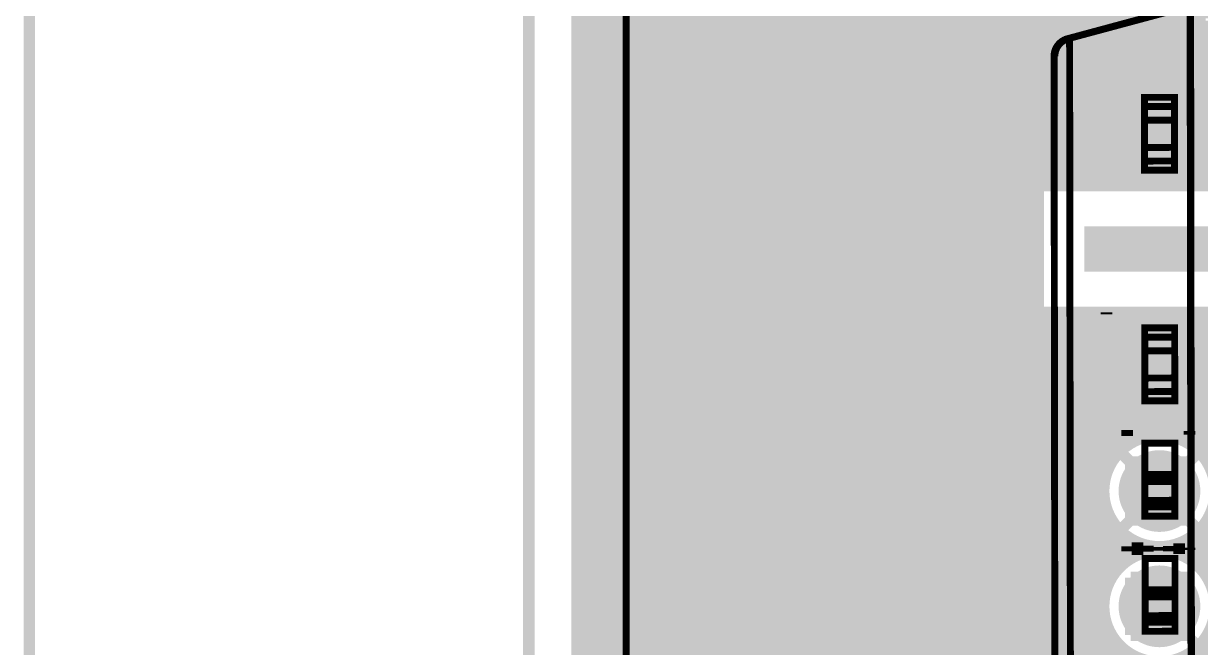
# Model space of a CAD drawing. Extents: x -18 to 155, y -91 to 215.
# Drawn here: x -16.13 to 9.79, y 161.02 to 174.76 of the extents above; entities that cross this region are included whole.
import ezdxf

# ---------------------------------------------------------------- set-up
doc = ezdxf.new("R2010")
doc.units = 0
doc.header["$MEASUREMENT"] = 0
doc.layers.get('0').update_dxf_attribs({"linetype": 'CONTINUOUS'})
for name, color, linetype in [('25-334-0_BOT', 7, 'CONTINUOUS'), ('25-334-0_DRD', 7, 'CONTINUOUS'), ('25-334-0_DRL', 2, 'CONTINUOUS'), ('25-334-0_IN1', 4, 'CONTINUOUS'), ('25-334-0_IN2', 3, 'CONTINUOUS'), ('25-334-0_SMB', 5, 'CONTINUOUS'), ('25-334-0_SMT', 10, 'CONTINUOUS'), ('25-334-0_SST', 12, 'CONTINUOUS'), ('25-334-0_TOP', 11, 'CONTINUOUS'), ('THRUHOLE_TAP', 15, 'CONTINUOUS')]:
    doc.layers.add(name, color=color, linetype=linetype)

# ---------------------------------------------------------------- blocks, each defined once
blk = doc.blocks.new('ROUND_29')
at = {"const_width": 1.09982}
blk.add_lwpolyline([(-0.54991, 0, 1), (0.54991, 0, 1)], format="xyb", close=True, dxfattribs=at)
blk = doc.blocks.new('ROUND_40')
at = {"const_width": 0.90043}
blk.add_lwpolyline([(-0.450214, 0, 1), (0.450214, 0, 1)], format="xyb", close=True, dxfattribs=at)
blk = doc.blocks.new('ROUND_74')
at = {"const_width": 0.7493}
blk.add_lwpolyline([(-0.37465, 0, 1), (0.37465, 0, 1)], format="xyb", close=True, dxfattribs=at)
blk = doc.blocks.new('ROUND_82')
at = {"const_width": 0.54991}
blk.add_lwpolyline([(-0.274954, 0, 1), (0.274954, 0, 1)], format="xyb", close=True, dxfattribs=at)
blk = doc.blocks.new('ROUND_71')
at = {"const_width": 0.0762}
blk.add_lwpolyline([(-0.0381, 0, 1), (0.0381, 0, 1)], format="xyb", close=True, dxfattribs=at)

msp = doc.modelspace()

# ---------------------------------------------------------------- linework, layer by layer
at = {"layer": '25-334-0_BOT', "const_width": 0.254}
for points in [[(18.923, 197.231), (-3.937, 197.231), (-3.937, 41.656)], [(-3.7084, 197.231), (-3.7084, 41.656)], [(-3.4798, 197.231), (-3.4798, 41.656)], [(-3.2512, 197.231), (-3.2512, 41.656)], [(-3.0226, 197.231), (-3.0226, 41.656)], [(-2.794, 197.231), (-2.794, 41.656)], [(-2.5654, 197.231), (-2.5654, 41.656)], [(-2.3368, 197.231), (-2.3368, 41.656)], [(-2.1082, 197.231), (-2.1082, 41.656)], [(-1.8796, 197.231), (-1.8796, 41.656)], [(-1.651, 197.231), (-1.651, 41.656)], [(-1.4224, 197.231), (-1.4224, 41.656)], [(-1.1938, 197.231), (-1.1938, 41.656)], [(-0.9652, 197.231), (-0.9652, 41.656)], [(-0.7366, 197.231), (-0.7366, 41.656)], [(-0.508, 197.231), (-0.508, 41.656)], [(-0.2794, 197.231), (-0.2794, 41.656)], [(-0.0508, 197.231), (-0.0508, 41.656)], [(0.1778, 197.231), (0.1778, 41.656)], [(0.4064, 197.231), (0.4064, 41.656)], [(0.635, 197.231), (0.635, 41.656)], [(0.8636, 197.231), (0.8636, 41.656)], [(1.0922, 197.231), (1.0922, 41.656)], [(1.3208, 197.231), (1.3208, 41.656)], [(1.5494, 197.231), (1.5494, 41.656)], [(1.778, 197.231), (1.778, 41.656)], [(2.0066, 197.231), (2.0066, 41.656)], [(2.2352, 197.231), (2.2352, 41.656)], [(2.4638, 197.231), (2.4638, 41.656)], [(2.6924, 197.231), (2.6924, 41.656)], [(2.921, 197.231), (2.921, 41.656)], [(3.1496, 197.231), (3.1496, 41.656)], [(3.3782, 197.231), (3.3782, 41.656)], [(3.6068, 197.231), (3.6068, 41.656)], [(3.8354, 197.231), (3.8354, 41.656)], [(4.064, 197.231), (4.064, 41.656)], [(4.2926, 197.231), (4.2926, 41.656)], [(4.5212, 197.231), (4.5212, 41.656)], [(4.7498, 197.231), (4.7498, 41.656)], [(4.9784, 197.231), (4.9784, 41.656)], [(5.207, 197.231), (5.207, 41.656)], [(5.4356, 197.231), (5.4356, 41.656)], [(5.6642, 197.231), (5.6642, 137.287)], [(5.8928, 197.231), (5.8928, 137.287)], [(6.1214, 197.231), (6.1214, 137.287)], [(6.223, 175.006), (6.223, 168.402)], [(11.811, 175.006), (11.811, 168.402), (6.223, 168.402)], [(6.223, 174.7266), (-3.937, 174.7266)], [(6.223, 174.498), (-3.937, 174.498)], [(6.223, 174.2694), (-3.937, 174.2694)], [(6.223, 174.0408), (-3.937, 174.0408)], [(6.223, 173.8122), (-3.937, 173.8122)], [(6.223, 173.5836), (-3.937, 173.5836)], [(6.223, 173.355), (-3.937, 173.355)], [(6.223, 173.1264), (-3.937, 173.1264)], [(6.223, 172.8978), (-3.937, 172.8978)], [(6.223, 172.6692), (-3.937, 172.6692)], [(6.223, 172.4406), (-3.937, 172.4406)], [(6.223, 172.212), (-3.937, 172.212)], [(6.223, 171.9834), (-3.937, 171.9834)], [(6.223, 171.7548), (-3.937, 171.7548)], [(6.223, 171.5262), (-3.937, 171.5262)], [(6.223, 171.2976), (-3.937, 171.2976)], [(6.223, 171.069), (-3.937, 171.069)], [(6.223, 170.8404), (-3.937, 170.8404)], [(6.223, 170.6118), (-3.937, 170.6118)], [(6.223, 170.3832), (-3.937, 170.3832)], [(6.223, 170.1546), (-3.937, 170.1546)], [(6.223, 169.926), (-3.937, 169.926)], [(6.223, 169.6974), (-3.937, 169.6974)], [(6.223, 169.4688), (-3.937, 169.4688)], [(6.223, 169.2402), (-3.937, 169.2402)], [(6.223, 169.0116), (-3.937, 169.0116)], [(6.223, 168.783), (-3.937, 168.783)], [(6.223, 168.5544), (-3.937, 168.5544)], [(6.35, 168.402), (6.35, 137.287)], [(6.5786, 168.402), (6.5786, 137.287)], [(6.8072, 168.402), (6.8072, 137.287)], [(7.0358, 168.402), (7.0358, 137.287)], [(7.2644, 168.402), (7.2644, 137.287)], [(7.493, 168.402), (7.493, 137.287)], [(7.7216, 168.402), (7.7216, 164.84854)], [(7.9502, 168.402), (7.9502, 165.25748)], [(8.1788, 168.402), (8.1788, 165.4683)], [(8.4074, 168.402), (8.4074, 165.5953)], [(8.636, 168.402), (8.636, 165.66896)], [(8.8646, 168.402), (8.8646, 165.69436)], [(9.0932, 168.402), (9.0932, 165.67912)], [(9.3218, 168.402), (9.3218, 165.61562)], [(9.5504, 168.402), (9.5504, 165.50132)], [(9.779, 168.402), (9.779, 165.3159)], [(29.718, 168.3258), (-3.937, 168.3258)], [(29.718, 168.0972), (-3.937, 168.0972)], [(29.718, 167.8686), (-3.937, 167.8686)], [(29.718, 167.64), (-3.937, 167.64)], [(29.718, 167.4114), (-3.937, 167.4114)], [(29.718, 167.1828), (-3.937, 167.1828)], [(29.718, 166.9542), (-3.937, 166.9542)], [(29.718, 166.7256), (-3.937, 166.7256)], [(29.718, 166.497), (-3.937, 166.497)], [(29.718, 166.2684), (-3.937, 166.2684)], [(22.733, 166.0398), (-3.937, 166.0398)], [(22.733, 165.8112), (-3.937, 165.8112)], [(8.37438, 165.5826), (-3.937, 165.5826)], [(22.733, 165.5826), (9.40308, 165.5826)], [(8.0391, 165.354), (-3.937, 165.354)], [(22.733, 165.354), (9.7409, 165.354)], [(7.85114, 165.1254), (-3.937, 165.1254)], [(7.73684, 164.8968), (-3.937, 164.8968)], [(7.67588, 164.6682), (-3.937, 164.6682)], [(7.66064, 164.4396), (-3.937, 164.4396)], [(7.68604, 164.211), (-3.937, 164.211)], [(7.75716, 163.9824), (-3.937, 163.9824)], [(7.7216, 164.07892), (7.7216, 162.30854)], [(7.8867, 163.7538), (-3.937, 163.7538)], [(22.733, 163.7538), (9.8933, 163.7538)], [(8.09498, 163.5252), (-3.937, 163.5252)], [(7.9502, 163.66998), (7.9502, 162.71748)], [(8.1788, 163.4617), (8.1788, 162.9283)], [(9.5504, 163.42614), (9.5504, 162.96132)], [(22.733, 163.5252), (9.68248, 163.5252)], [(9.779, 163.6141), (9.779, 162.7759)], [(8.50392, 163.2966), (-3.937, 163.2966)], [(8.4074, 163.33216), (8.4074, 163.0553)], [(8.636, 163.26104), (8.636, 163.12896)], [(8.8646, 163.23564), (8.8646, 163.15436)], [(9.0932, 163.25088), (9.0932, 163.13912)], [(22.733, 163.2966), (9.27354, 163.2966)], [(9.3218, 163.31184), (9.3218, 163.07562)], [(8.43534, 163.068), (-3.937, 163.068)], [(22.733, 163.068), (9.34466, 163.068)], [(8.06704, 162.8394), (-3.937, 162.8394)], [(22.733, 162.8394), (9.71296, 162.8394)], [(7.86892, 162.6108), (-3.937, 162.6108)], [(22.733, 162.6108), (9.91108, 162.6108)], [(7.747, 162.3822), (-3.937, 162.3822)], [(7.68096, 162.1536), (-3.937, 162.1536)], [(7.66064, 161.925), (-3.937, 161.925)], [(7.68096, 161.6964), (-3.937, 161.6964)], [(7.747, 161.4678), (-3.937, 161.4678)], [(7.7216, 161.53892), (7.7216, 137.287)], [(7.86892, 161.2392), (-3.937, 161.2392)], [(7.9502, 161.12998), (7.9502, 137.287)], [(22.733, 161.2392), (9.91108, 161.2392)], [(8.06704, 161.0106), (-3.937, 161.0106)], [(8.1788, 160.9217), (8.1788, 137.287)], [(22.733, 161.0106), (9.71296, 161.0106)], [(9.779, 161.0741), (9.779, 137.287)]]:
    msp.add_lwpolyline(points, dxfattribs=at)
for points in [[(8.89, 165.69436, 0.4142136), (7.66064, 164.465)], [(10.11936, 164.465, 0.4142136), (8.89, 165.69436)], [(7.66064, 164.465, 0.4142136), (8.89, 163.23564)], [(8.89, 163.23564, 0.4142136), (10.11936, 164.465)], [(8.89, 163.15436, 0.4142136), (7.66064, 161.925)], [(10.11936, 161.925, 0.4142136), (8.89, 163.15436)], [(7.66064, 161.925, 0.4142136), (8.89, 160.69564)], [(8.89, 160.69564, 0.4142136), (10.11936, 161.925)]]:
    msp.add_lwpolyline(points, format="xyb", dxfattribs=at)
at = {"layer": '25-334-0_DRD', "const_width": 0.254}
for points in [[(-15.99946, -4.99872), (155.00096, -4.99872), (155.00096, 215.00084), (-4.99872, 215.00084), (-4.99872, 189.35954), (-15.99946, 189.35954), (-15.99946, -4.99872)], [(8.255, 172.07992), (8.89, 172.71492)], [(8.255, 172.58792), (8.255, 172.07992)], [(8.89, 171.95292), (8.255, 172.58792)], [(8.89, 172.71492), (9.525, 172.07992)], [(9.525, 172.58792), (8.89, 171.95292)], [(9.525, 172.07992), (9.525, 172.58792)], [(8.255, 166.99992), (8.89, 167.63492)], [(8.89, 167.63492), (9.525, 166.99992)], [(8.255, 167.50792), (8.255, 166.99992)], [(8.89, 166.87292), (8.255, 167.50792)], [(9.525, 167.50792), (8.89, 166.87292)], [(9.525, 166.99992), (9.525, 167.50792)], [(8.255, 165.1), (8.255, 163.83)], [(9.525, 165.1), (8.255, 165.1)], [(8.89, 165.1), (8.89, 163.83)], [(9.525, 163.83), (9.525, 165.1)], [(9.525, 164.465), (8.255, 164.465)], [(8.255, 163.83), (9.525, 163.83)], [(8.255, 162.56), (8.255, 161.29)], [(9.525, 162.56), (8.255, 162.56)], [(8.89, 162.56), (8.89, 161.29)], [(9.525, 161.29), (9.525, 162.56)], [(9.525, 161.925), (8.255, 161.925)], [(8.255, 161.29), (9.525, 161.29)]]:
    msp.add_lwpolyline(points, dxfattribs=at)
at = {"layer": '25-334-0_DRL'}
for points, const_width in [([(-15.99946, -4.99872), (155.00096, -4.99872), (155.00096, 215.00084), (-4.99872, 215.00084), (-4.99872, 189.35954), (-15.99946, 189.35954), (-15.99946, -4.99872)], 0.254), ([(-4.99872, -4.99872), (-4.99872, 189.35954)], 0.254), ([(7.239, 169.799), (10.541, 169.799)], 1.00076)]:
    msp.add_lwpolyline(points, dxfattribs=dict(at, const_width=const_width))
at = {"layer": '25-334-0_IN1'}
for points, const_width in [([(-3.937, 201.549), (-3.937, 48.26)], 0.254), ([(-3.7084, 201.549), (-3.7084, 48.26)], 0.254), ([(-3.4798, 201.549), (-3.4798, 48.26)], 0.254), ([(-3.2512, 201.549), (-3.2512, 48.26)], 0.254), ([(-3.0226, 201.549), (-3.0226, 48.26)], 0.254), ([(-2.794, 201.549), (-2.794, 48.26)], 0.254), ([(-2.5654, 201.549), (-2.5654, 48.26)], 0.254), ([(-2.3368, 201.549), (-2.3368, 48.26)], 0.254), ([(-2.1082, 201.549), (-2.1082, 48.26)], 0.254), ([(-1.8796, 201.549), (-1.8796, 48.26)], 0.254), ([(-1.651, 201.549), (-1.651, 48.26)], 0.254), ([(-1.4224, 201.549), (-1.4224, 48.26)], 0.254), ([(-1.1938, 201.549), (-1.1938, 48.26)], 0.254), ([(-0.9652, 201.549), (-0.9652, 48.26)], 0.254), ([(-0.7366, 201.549), (-0.7366, 48.26)], 0.254), ([(-0.508, 201.549), (-0.508, 48.26)], 0.254), ([(-0.2794, 201.549), (-0.2794, 48.26)], 0.254), ([(-0.0508, 201.549), (-0.0508, 48.26)], 0.254), ([(0.1778, 201.549), (0.1778, 48.26)], 0.254), ([(0.4064, 201.549), (0.4064, 48.26)], 0.254), ([(0.635, 201.549), (0.635, 48.26)], 0.254), ([(0.8636, 201.549), (0.8636, 48.26)], 0.254), ([(1.0922, 201.549), (1.0922, 48.26)], 0.254), ([(1.3208, 201.549), (1.3208, 48.26)], 0.254), ([(1.5494, 201.549), (1.5494, 48.26)], 0.254), ([(1.778, 201.549), (1.778, 48.26)], 0.254), ([(2.0066, 201.549), (2.0066, 48.26)], 0.254), ([(2.2352, 201.549), (2.2352, 48.26)], 0.254), ([(2.4638, 201.549), (2.4638, 48.26)], 0.254), ([(2.6924, 201.549), (2.6924, 48.26)], 0.254), ([(2.921, 201.549), (2.921, 48.26)], 0.254), ([(3.1496, 201.549), (3.1496, 48.26)], 0.254), ([(3.3782, 201.549), (3.3782, 48.26)], 0.254), ([(3.6068, 201.549), (3.6068, 48.26)], 0.254), ([(3.8354, 201.549), (3.8354, 48.26)], 0.254), ([(4.064, 201.549), (4.064, 48.26)], 0.254), ([(4.2926, 201.549), (4.2926, 48.26)], 0.254), ([(4.5212, 201.549), (4.5212, 48.26)], 0.254), ([(4.7498, 201.549), (4.7498, 48.26)], 0.254), ([(4.9784, 201.549), (4.9784, 48.26)], 0.254), ([(5.207, 201.549), (5.207, 48.26)], 0.254), ([(5.4356, 201.549), (5.4356, 48.26)], 0.254), ([(5.6642, 201.549), (5.6642, 137.287)], 0.254), ([(5.8928, 201.549), (5.8928, 137.287)], 0.254), ([(6.1214, 201.549), (6.1214, 137.287)], 0.254), ([(11.811, 175.006), (6.223, 175.006), (6.223, 168.402)], 0.254), ([(6.223, 174.6758), (-3.937, 174.6758)], 0.254), ([(6.223, 174.4472), (-3.937, 174.4472)], 0.254), ([(6.223, 174.2186), (-3.937, 174.2186)], 0.254), ([(6.223, 173.99), (-3.937, 173.99)], 0.254), ([(6.223, 173.7614), (-3.937, 173.7614)], 0.254), ([(6.223, 173.5328), (-3.937, 173.5328)], 0.254), ([(6.223, 173.3042), (-3.937, 173.3042)], 0.254), ([(6.223, 173.0756), (-3.937, 173.0756)], 0.254), ([(6.223, 172.847), (-3.937, 172.847)], 0.254), ([(6.223, 172.6184), (-3.937, 172.6184)], 0.254), ([(6.223, 172.3898), (-3.937, 172.3898)], 0.254), ([(6.223, 172.1612), (-3.937, 172.1612)], 0.254), ([(6.223, 171.9326), (-3.937, 171.9326)], 0.254), ([(6.223, 171.704), (-3.937, 171.704)], 0.254), ([(6.223, 171.4754), (-3.937, 171.4754)], 0.254), ([(6.223, 171.2468), (-3.937, 171.2468)], 0.254), ([(6.223, 171.0182), (-3.937, 171.0182)], 0.254), ([(6.223, 170.7896), (-3.937, 170.7896)], 0.254), ([(6.223, 170.561), (-3.937, 170.561)], 0.254), ([(6.223, 170.3324), (-3.937, 170.3324)], 0.254), ([(6.223, 170.1038), (-3.937, 170.1038)], 0.254), ([(6.223, 169.8752), (-3.937, 169.8752)], 0.254), ([(6.223, 169.6466), (-3.937, 169.6466)], 0.254), ([(6.223, 169.418), (-3.937, 169.418)], 0.254), ([(6.223, 169.1894), (-3.937, 169.1894)], 0.254), ([(6.223, 168.9608), (-3.937, 168.9608)], 0.254), ([(6.223, 168.7322), (-3.937, 168.7322)], 0.254), ([(6.223, 168.5036), (-3.937, 168.5036)], 0.254), ([(7.76224, 168.402), (6.223, 168.402)], 0.254), ([(6.35, 168.402), (6.35, 137.287)], 0.254), ([(6.5786, 168.402), (6.5786, 137.287)], 0.254), ([(6.8072, 168.402), (6.8072, 137.287)], 0.254), ([(7.0358, 168.402), (7.0358, 137.287)], 0.254), ([(7.2644, 168.402), (7.2644, 137.287)], 0.254), ([(7.493, 168.402), (7.493, 168.05148)], 0.254), ([(7.7216, 168.402), (7.7216, 168.35882)], 0.254), ([(7.64794, 168.275), (-3.937, 168.275)], 0.254), ([(7.49046, 168.0464), (-3.937, 168.0464)], 0.254), ([(7.38378, 167.8178), (-3.937, 167.8178)], 0.254), ([(7.31774, 167.5892), (-3.937, 167.5892)], 0.254), ([(7.28472, 167.3606), (-3.937, 167.3606)], 0.254), ([(7.28726, 167.132), (-3.937, 167.132)], 0.254), ([(7.32028, 166.9034), (-3.937, 166.9034)], 0.254), ([(7.38886, 166.6748), (-3.937, 166.6748)], 0.254), ([(7.50062, 166.4462), (-3.937, 166.4462)], 0.254), ([(7.493, 166.4589), (7.493, 164.64026)], 0.254), ([(7.66064, 166.2176), (-3.937, 166.2176)], 0.254), ([(7.7216, 166.14902), (7.7216, 165.24986)], 0.254), ([(7.8994, 165.989), (-3.937, 165.989)], 0.254), ([(8.29564, 165.7604), (-3.937, 165.7604)], 0.254), ([(7.9502, 165.9509), (7.9502, 165.51402)], 0.254), ([(8.1788, 165.8112), (8.1788, 165.67912)], 0.254), ([(20.2184, 165.7604), (9.48182, 165.7604)], 0.254), ([(9.5504, 165.78834), (9.5504, 165.70706)], 0.254), ([(9.779, 165.91534), (9.779, 165.5572)], 0.254), ([(20.2184, 165.989), (9.8806, 165.989)], 0.254), ([(7.97052, 165.5318), (-3.937, 165.5318)], 0.254), ([(20.2184, 165.5318), (9.80948, 165.5318)], 0.254), ([(7.75716, 165.3032), (-3.937, 165.3032)], 0.254), ([(7.89432, 165.46068), (8.89, 164.465)], 0.254), ([(9.88568, 165.46068), (8.89, 164.465)], 0.254), ([(7.62, 165.0746), (-3.937, 165.0746)], 0.254), ([(7.53364, 164.846), (-3.937, 164.846)], 0.254), ([(7.49046, 164.6174), (-3.937, 164.6174)], 0.254), ([(7.89432, 163.46932), (8.89, 164.465)], 0.254), ([(9.88568, 163.46932), (8.89, 164.465)], 0.254), ([(7.48284, 164.3888), (-3.937, 164.3888)], 0.254), ([(7.493, 164.28974), (7.493, 162.10026)], 0.254), ([(7.51586, 164.1602), (-3.937, 164.1602)], 0.254), ([(7.58698, 163.9316), (-3.937, 163.9316)], 0.254), ([(7.70636, 163.703), (-3.937, 163.703)], 0.254), ([(7.88924, 163.4744), (-3.937, 163.4744)], 0.254), ([(7.7216, 163.68014), (7.7216, 162.70986)], 0.254), ([(20.2184, 163.4744), (9.89076, 163.4744)], 0.254), ([(8.18642, 163.2458), (-3.937, 163.2458)], 0.254), ([(7.9502, 163.41598), (7.9502, 162.97402)], 0.254), ([(8.1788, 163.24834), (8.1788, 163.13912)], 0.254), ([(9.5504, 163.2204), (9.5504, 163.16706)], 0.254), ([(20.2184, 163.2458), (9.59358, 163.2458)], 0.254), ([(9.779, 163.3728), (9.779, 163.0172)], 0.254), ([(8.001, 163.0172), (-3.937, 163.0172)], 0.254), ([(20.2184, 163.0172), (9.779, 163.0172)], 0.254), ([(7.77748, 162.7886), (-3.937, 162.7886)], 0.254), ([(7.6327, 162.56), (-3.937, 162.56)], 0.254), ([(7.54126, 162.3314), (-3.937, 162.3314)], 0.254), ([(7.493, 162.1028), (-3.937, 162.1028)], 0.254), ([(7.48284, 161.8742), (-3.937, 161.8742)], 0.254), ([(8.89, 161.925), (16.764, 154.051), (47.625, 154.051), (50.8, 157.226)], 0.2032), ([(7.51078, 161.6456), (-3.937, 161.6456)], 0.254), ([(7.493, 161.74974), (7.493, 137.287)], 0.254), ([(7.57682, 161.417), (-3.937, 161.417)], 0.254), ([(7.68858, 161.1884), (-3.937, 161.1884)], 0.254), ([(7.7216, 161.14014), (7.7216, 137.287)], 0.254), ([(7.86384, 160.9598), (-3.937, 160.9598)], 0.254)]:
    msp.add_lwpolyline(points, dxfattribs=dict(at, const_width=const_width))
at = {"layer": '25-334-0_IN1', "const_width": 0.254}
for points in [[(7.76224, 168.402, 0.2012338), (7.28067, 167.25392)], [(7.28218, 167.25392, 0.3114166), (8.3185, 165.75024)], [(9.4615, 165.75024, 0.3114165), (10.49782, 167.25392)], [(8.3185, 165.75024, 0.2963416), (7.48284, 164.465)], [(10.29716, 164.465, 0.296342), (9.4615, 165.75024)], [(7.48284, 164.465, 0.2884415), (8.2804, 163.195)], [(9.49706, 163.195, 0.2888822), (10.29716, 164.465)], [(8.2804, 163.195, 0.2884414), (7.4803, 161.925)], [(10.29716, 161.925, 0.2888824), (9.49706, 163.195)], [(7.48284, 161.925, 0.4142136), (8.89, 160.51784)]]:
    msp.add_lwpolyline(points, format="xyb", dxfattribs=at)
at = {"layer": '25-334-0_IN2', "const_width": 0.254}
for points in [[(32.512, 178.181), (-3.937, 178.181), (-3.937, 11.938)], [(-3.7084, 178.181), (-3.7084, 11.938)], [(-3.4798, 178.181), (-3.4798, 11.938)], [(-3.2512, 178.181), (-3.2512, 11.938)], [(-3.0226, 178.181), (-3.0226, 11.938)], [(-2.794, 178.181), (-2.794, 11.938)], [(-2.5654, 178.181), (-2.5654, 11.938)], [(-2.3368, 178.181), (-2.3368, 11.938)], [(-2.1082, 178.181), (-2.1082, 11.938)], [(-1.8796, 178.181), (-1.8796, 11.938)], [(-1.651, 178.181), (-1.651, 11.938)], [(-1.4224, 178.181), (-1.4224, 11.938)], [(-1.1938, 178.181), (-1.1938, 11.938)], [(-0.9652, 178.181), (-0.9652, 11.938)], [(-0.7366, 178.181), (-0.7366, 11.938)], [(-0.508, 178.181), (-0.508, 11.938)], [(-0.2794, 178.181), (-0.2794, 11.938)], [(-0.0508, 178.181), (-0.0508, 11.938)], [(0.1778, 178.181), (0.1778, 11.938)], [(0.4064, 178.181), (0.4064, 11.938)], [(0.635, 178.181), (0.635, 11.938)], [(0.8636, 178.181), (0.8636, 11.938)], [(1.0922, 178.181), (1.0922, 11.938)], [(1.3208, 178.181), (1.3208, 11.938)], [(1.5494, 178.181), (1.5494, 11.938)], [(1.778, 178.181), (1.778, 11.938)], [(2.0066, 178.181), (2.0066, 11.938)], [(2.2352, 178.181), (2.2352, 11.938)], [(2.4638, 178.181), (2.4638, 11.938)], [(2.6924, 178.181), (2.6924, 11.938)], [(2.921, 178.181), (2.921, 11.938)], [(3.1496, 178.181), (3.1496, 11.938)], [(3.3782, 178.181), (3.3782, 11.938)], [(3.6068, 178.181), (3.6068, 11.938)], [(3.8354, 178.181), (3.8354, 11.938)], [(4.064, 178.181), (4.064, 11.938)], [(4.2926, 178.181), (4.2926, 11.938)], [(4.5212, 178.181), (4.5212, 11.938)], [(4.7498, 178.181), (4.7498, 11.938)], [(4.9784, 178.181), (4.9784, 11.938)], [(5.207, 178.181), (5.207, 11.938)], [(5.4356, 178.181), (5.4356, 11.938)], [(5.6642, 178.181), (5.6642, 133.477)], [(5.8928, 178.181), (5.8928, 133.477)], [(6.1214, 178.181), (6.1214, 171.196)], [(6.35, 178.181), (6.35, 171.196)], [(6.5786, 178.181), (6.5786, 171.196)], [(6.8072, 178.181), (6.8072, 171.196)], [(7.0358, 178.181), (7.0358, 171.196)], [(7.2644, 178.181), (7.2644, 171.196)], [(7.493, 178.181), (7.493, 171.196)], [(7.7216, 178.181), (7.7216, 171.196)], [(7.9502, 178.181), (7.9502, 171.196)], [(8.1788, 178.181), (8.1788, 171.196)], [(8.4074, 178.181), (8.4074, 171.196)], [(8.636, 178.181), (8.636, 171.196)], [(8.8646, 178.181), (8.8646, 171.196)], [(9.0932, 178.181), (9.0932, 171.196)], [(9.3218, 178.181), (9.3218, 171.196)], [(9.5504, 178.181), (9.5504, 171.196)], [(9.779, 178.181), (9.779, 171.196)], [(22.733, 174.7012), (-3.937, 174.7012)], [(22.733, 174.4726), (-3.937, 174.4726)], [(22.733, 174.244), (-3.937, 174.244)], [(22.733, 174.0154), (-3.937, 174.0154)], [(22.733, 173.7868), (-3.937, 173.7868)], [(22.733, 173.5582), (-3.937, 173.5582)], [(22.733, 173.3296), (-3.937, 173.3296)], [(22.733, 173.101), (-3.937, 173.101)], [(22.733, 172.8724), (-3.937, 172.8724)], [(22.733, 172.6438), (-3.937, 172.6438)], [(22.733, 172.4152), (-3.937, 172.4152)], [(22.733, 172.1866), (-3.937, 172.1866)], [(22.733, 171.958), (-3.937, 171.958)], [(22.733, 171.7294), (-3.937, 171.7294)], [(22.733, 171.5008), (-3.937, 171.5008)], [(22.733, 171.2722), (-3.937, 171.2722)], [(6.096, 171.0436), (-3.937, 171.0436)], [(11.684, 171.196), (6.096, 171.196), (6.096, 159.004)], [(6.096, 170.815), (-3.937, 170.815)], [(6.096, 170.5864), (-3.937, 170.5864)], [(6.096, 170.3578), (-3.937, 170.3578)], [(6.096, 170.1292), (-3.937, 170.1292)], [(6.096, 169.9006), (-3.937, 169.9006)], [(6.096, 169.672), (-3.937, 169.672)], [(6.096, 169.4434), (-3.937, 169.4434)], [(6.096, 169.2148), (-3.937, 169.2148)], [(6.096, 168.9862), (-3.937, 168.9862)], [(6.096, 168.7576), (-3.937, 168.7576)], [(6.096, 168.529), (-3.937, 168.529)], [(6.096, 168.3004), (-3.937, 168.3004)], [(6.096, 168.0718), (-3.937, 168.0718)], [(6.096, 167.8432), (-3.937, 167.8432)], [(6.096, 167.6146), (-3.937, 167.6146)], [(6.096, 167.386), (-3.937, 167.386)], [(6.096, 167.1574), (-3.937, 167.1574)], [(6.096, 166.9288), (-3.937, 166.9288)], [(6.096, 166.7002), (-3.937, 166.7002)], [(6.096, 166.4716), (-3.937, 166.4716)], [(6.096, 166.243), (-3.937, 166.243)], [(6.096, 166.0144), (-3.937, 166.0144)], [(6.096, 165.7858), (-3.937, 165.7858)], [(6.096, 165.5572), (-3.937, 165.5572)], [(6.096, 165.3286), (-3.937, 165.3286)], [(6.096, 165.1), (-3.937, 165.1)], [(6.096, 164.8714), (-3.937, 164.8714)], [(6.096, 164.6428), (-3.937, 164.6428)], [(6.096, 164.4142), (-3.937, 164.4142)], [(6.096, 164.1856), (-3.937, 164.1856)], [(6.096, 163.957), (-3.937, 163.957)], [(6.096, 163.7284), (-3.937, 163.7284)], [(6.096, 163.4998), (-3.937, 163.4998)], [(6.096, 163.2712), (-3.937, 163.2712)], [(6.096, 163.0426), (-3.937, 163.0426)], [(6.096, 162.814), (-3.937, 162.814)], [(6.096, 162.5854), (-3.937, 162.5854)], [(6.096, 162.3568), (-3.937, 162.3568)], [(6.096, 162.1282), (-3.937, 162.1282)], [(6.096, 161.8996), (-3.937, 161.8996)], [(6.096, 161.671), (-3.937, 161.671)], [(6.096, 161.4424), (-3.937, 161.4424)], [(6.096, 161.2138), (-3.937, 161.2138)], [(6.096, 160.9852), (-3.937, 160.9852)]]:
    msp.add_lwpolyline(points, dxfattribs=at)
at = {"layer": '25-334-0_SMB', "const_width": 1.99898}
for points in [[(-1.905, 194.31), (-1.905, 43.815)], [(1.27, 194.31), (1.27, 43.815)], [(4.445, 43.815), (4.445, 194.31)]]:
    msp.add_lwpolyline(points, dxfattribs=at)
at = {"layer": '25-334-0_SST', "const_width": 0.1524}
for points in [[(37.14496, 187.36056), (-2.85496, 187.36056), (-2.85496, 112.35944), (37.14496, 112.35944), (37.14496, 187.36056)], [(6.86308, 174.42942), (6.86308, 174.42688), (6.91134, 174.43958), (9.56564, 175.15332), (9.56564, 175.1584), (9.5758, 175.1584), (9.5758, 175.15332), (9.59612, 159.35706), (9.58596, 159.35706), (9.56564, 175.15332), (9.5758, 175.15332), (9.56564, 175.1584), (6.86308, 174.42942), (6.86308, 174.42434)], [(6.8834, 174.42942), (6.8834, 174.43196)], [(6.92912, 160.06572), (6.91134, 174.43958)], [(6.56844, 174.0408), (6.58622, 174.04588)], [(6.58622, 160.4645), (6.56844, 174.0408), (6.56844, 174.04334)], [(8.5598, 171.73448), (8.5598, 172.0342), (8.5598, 172.63364), (8.5598, 172.63618), (8.5598, 172.93336), (8.5598, 172.9359), (8.5598, 172.93336), (9.2202, 172.93336), (9.2202, 172.93844), (9.2202, 173.1391), (8.5598, 173.1391), (8.5598, 172.9359), (9.2202, 172.93844), (9.2202, 172.93336), (9.2202, 172.63618), (8.5598, 172.63364), (8.5598, 172.63618), (9.2202, 172.63618), (9.2202, 172.03674), (9.2202, 171.73702), (8.5598, 171.73448), (8.56234, 171.53382), (9.2202, 171.53636), (9.2202, 171.73702)], [(9.2202, 172.03674), (8.5598, 172.0342)], [(8.56234, 171.53382), (9.2202, 171.53382), (9.2202, 171.53636)], [(9.22528, 167.85336), (8.56488, 167.85336), (8.56488, 167.8559), (8.56488, 167.85336), (8.56742, 167.55618), (8.56742, 167.55364), (8.56742, 166.9542), (8.56742, 166.65448), (9.22782, 166.65702), (9.22782, 166.95674), (9.22528, 167.55618), (8.56742, 167.55618), (8.56742, 167.55364), (9.22528, 167.55618), (9.22528, 167.85336), (9.22528, 167.85844), (8.56488, 167.8559), (8.56488, 168.0591), (9.22528, 168.0591), (9.22528, 167.85844)], [(9.22782, 166.95674), (8.56742, 166.9542)], [(9.22782, 166.65702), (9.22782, 166.45636), (8.56742, 166.45382), (8.56742, 166.65448)], [(8.56742, 166.45382), (9.22782, 166.45382), (9.22782, 166.45636)], [(9.23036, 164.82822), (8.56996, 164.82822), (8.56996, 165.5191), (9.22782, 165.5191), (9.23036, 164.82822), (9.23036, 164.82314)], [(8.56996, 164.82314), (8.56996, 164.82822)], [(8.56996, 164.67074), (8.56996, 164.25926), (8.56996, 164.11448), (8.56996, 163.91382), (9.23036, 163.91382), (9.23036, 163.91636), (9.23036, 164.11702), (9.23036, 164.2618), (9.23036, 164.67074), (9.23036, 164.82314), (8.56996, 164.82314), (8.56996, 164.67074), (9.23036, 164.67074)], [(9.23036, 164.2618), (8.56996, 164.25926)], [(9.23036, 164.11702), (8.56996, 164.11448)], [(9.23036, 163.91636), (8.56996, 163.91382)], [(9.2329, 162.28822), (8.5725, 162.28822), (8.5725, 162.9791), (9.2329, 162.9791), (9.2329, 162.28822), (9.2329, 162.28314)], [(8.5725, 162.28314), (8.5725, 162.28822)], [(9.2329, 161.57702), (9.2329, 161.37636), (8.57504, 161.37382), (8.57504, 161.57448), (9.2329, 161.57702), (9.2329, 161.7218), (9.2329, 162.13074), (9.2329, 162.28314), (8.5725, 162.28314), (8.5725, 162.13074), (9.2329, 162.13074)], [(8.5725, 162.13074), (8.5725, 161.71926), (8.57504, 161.57448)], [(9.2329, 161.7218), (8.5725, 161.71926)], [(8.57504, 161.37382), (9.2329, 161.37382), (9.2329, 161.37636)]]:
    msp.add_lwpolyline(points, dxfattribs=at)
for points in [[(6.86308, 174.42942, 0.3389908), (6.56844, 174.04334)], [(6.86308, 174.42434, 0.3372169), (6.56844, 174.0408)], [(6.8834, 174.43196, 0.340705), (6.58622, 174.04588)], [(6.8834, 174.42942, 0.3389277), (6.58622, 174.04588)]]:
    msp.add_lwpolyline(points, format="xyb", dxfattribs=at)
at = {"layer": '25-334-0_TOP', "const_width": 0.254}
for points in [[(22.733, 174.117), (-3.937, 174.117)], [(-3.937, 174.117), (-3.937, 11.811)], [(-3.7084, 174.117), (-3.7084, 11.811)], [(-3.4798, 174.117), (-3.4798, 11.811)], [(-3.2512, 174.117), (-3.2512, 11.811)], [(-3.0226, 174.117), (-3.0226, 11.811)], [(-2.794, 174.117), (-2.794, 11.811)], [(-2.5654, 174.117), (-2.5654, 11.811)], [(-2.3368, 174.117), (-2.3368, 11.811)], [(-2.1082, 174.117), (-2.1082, 11.811)], [(-1.8796, 174.117), (-1.8796, 11.811)], [(-1.651, 174.117), (-1.651, 11.811)], [(-1.4224, 174.117), (-1.4224, 11.811)], [(-1.1938, 174.117), (-1.1938, 11.811)], [(-0.9652, 174.117), (-0.9652, 11.811)], [(-0.7366, 174.117), (-0.7366, 11.811)], [(-0.508, 174.117), (-0.508, 11.811)], [(-0.2794, 174.117), (-0.2794, 11.811)], [(-0.0508, 174.117), (-0.0508, 11.811)], [(0.1778, 174.117), (0.1778, 11.811)], [(0.4064, 174.117), (0.4064, 11.811)], [(0.635, 174.117), (0.635, 11.811)], [(0.8636, 174.117), (0.8636, 11.811)], [(1.0922, 174.117), (1.0922, 11.811)], [(1.3208, 174.117), (1.3208, 11.811)], [(1.5494, 174.117), (1.5494, 11.811)], [(1.778, 174.117), (1.778, 11.811)], [(2.0066, 174.117), (2.0066, 11.811)], [(2.2352, 174.117), (2.2352, 11.811)], [(2.4638, 174.117), (2.4638, 11.811)], [(2.6924, 174.117), (2.6924, 11.811)], [(2.921, 174.117), (2.921, 11.811)], [(3.1496, 174.117), (3.1496, 11.811)], [(3.3782, 174.117), (3.3782, 11.811)], [(3.6068, 174.117), (3.6068, 11.811)], [(3.8354, 174.117), (3.8354, 11.811)], [(4.064, 174.117), (4.064, 11.811)], [(4.2926, 174.117), (4.2926, 11.811)], [(4.5212, 174.117), (4.5212, 11.811)], [(4.7498, 174.117), (4.7498, 11.811)], [(4.9784, 174.117), (4.9784, 11.811)], [(5.207, 174.117), (5.207, 11.811)], [(5.4356, 174.117), (5.4356, 11.811)], [(5.6642, 174.117), (5.6642, 133.477)], [(5.8928, 174.117), (5.8928, 133.477)], [(6.1214, 174.117), (6.1214, 171.196)], [(6.35, 174.117), (6.35, 171.196)], [(6.5786, 174.117), (6.5786, 171.196)], [(6.8072, 174.117), (6.8072, 171.196)], [(7.0358, 174.117), (7.0358, 171.196)], [(7.2644, 174.117), (7.2644, 171.196)], [(7.493, 174.117), (7.493, 171.196)], [(7.7216, 174.117), (7.7216, 171.196)], [(7.9502, 174.117), (7.9502, 171.196)], [(8.1788, 174.117), (8.1788, 171.196)], [(8.4074, 174.117), (8.4074, 171.196)], [(8.636, 174.117), (8.636, 171.196)], [(8.8646, 174.117), (8.8646, 171.196)], [(9.0932, 174.117), (9.0932, 171.196)], [(9.3218, 174.117), (9.3218, 171.196)], [(9.5504, 174.117), (9.5504, 171.196)], [(9.779, 174.117), (9.779, 171.196)], [(22.733, 173.8884), (-3.937, 173.8884)], [(22.733, 173.6598), (-3.937, 173.6598)], [(22.733, 173.4312), (-3.937, 173.4312)], [(22.733, 173.2026), (-3.937, 173.2026)], [(22.733, 172.974), (-3.937, 172.974)], [(22.733, 172.7454), (-3.937, 172.7454)], [(22.733, 172.5168), (-3.937, 172.5168)], [(22.733, 172.2882), (-3.937, 172.2882)], [(22.733, 172.0596), (-3.937, 172.0596)], [(22.733, 171.831), (-3.937, 171.831)], [(22.733, 171.6024), (-3.937, 171.6024)], [(22.733, 171.3738), (-3.937, 171.3738)], [(6.096, 171.1452), (-3.937, 171.1452)], [(6.096, 171.196), (6.096, 159.004)], [(11.684, 171.196), (6.096, 171.196)], [(6.096, 170.9166), (-3.937, 170.9166)], [(6.096, 170.688), (-3.937, 170.688)], [(6.096, 170.4594), (-3.937, 170.4594)], [(6.096, 170.2308), (-3.937, 170.2308)], [(6.096, 170.0022), (-3.937, 170.0022)], [(6.096, 169.7736), (-3.937, 169.7736)], [(6.096, 169.545), (-3.937, 169.545)], [(6.096, 169.3164), (-3.937, 169.3164)], [(6.096, 169.0878), (-3.937, 169.0878)], [(6.096, 168.8592), (-3.937, 168.8592)], [(6.096, 168.6306), (-3.937, 168.6306)], [(6.096, 168.402), (-3.937, 168.402)], [(6.096, 168.1734), (-3.937, 168.1734)], [(6.096, 167.9448), (-3.937, 167.9448)], [(6.096, 167.7162), (-3.937, 167.7162)], [(6.096, 167.4876), (-3.937, 167.4876)], [(6.096, 167.259), (-3.937, 167.259)], [(6.096, 167.0304), (-3.937, 167.0304)], [(6.096, 166.8018), (-3.937, 166.8018)], [(6.096, 166.5732), (-3.937, 166.5732)], [(6.096, 166.3446), (-3.937, 166.3446)], [(6.096, 166.116), (-3.937, 166.116)], [(6.096, 165.8874), (-3.937, 165.8874)], [(6.096, 165.6588), (-3.937, 165.6588)], [(6.096, 165.4302), (-3.937, 165.4302)], [(6.096, 165.2016), (-3.937, 165.2016)], [(6.096, 164.973), (-3.937, 164.973)], [(6.096, 164.7444), (-3.937, 164.7444)], [(6.096, 164.5158), (-3.937, 164.5158)], [(6.096, 164.2872), (-3.937, 164.2872)], [(6.096, 164.0586), (-3.937, 164.0586)], [(6.096, 163.83), (-3.937, 163.83)], [(6.096, 163.6014), (-3.937, 163.6014)], [(6.096, 163.3728), (-3.937, 163.3728)], [(6.096, 163.1442), (-3.937, 163.1442)], [(6.096, 162.9156), (-3.937, 162.9156)], [(6.096, 162.687), (-3.937, 162.687)], [(6.096, 162.4584), (-3.937, 162.4584)], [(6.096, 162.2298), (-3.937, 162.2298)], [(6.096, 162.0012), (-3.937, 162.0012)], [(6.096, 161.7726), (-3.937, 161.7726)], [(6.096, 161.544), (-3.937, 161.544)], [(6.096, 161.3154), (-3.937, 161.3154)], [(6.096, 161.0868), (-3.937, 161.0868)]]:
    msp.add_lwpolyline(points, dxfattribs=at)

# ---------------------------------------------------------------- block references
at = {"layer": '25-334-0_BOT'}
for name, p in [('ROUND_29', (8.89, 172.33392)), ('ROUND_29', (8.89, 167.25392)), ('ROUND_40', (8.89, 164.465)), ('ROUND_40', (8.89, 161.925))]:
    msp.add_blockref(name, p, dxfattribs=at)
at = {"layer": '25-334-0_DRL'}
for name, p in [('ROUND_74', (8.89, 172.33392)), ('ROUND_74', (8.89, 167.25392)), ('ROUND_82', (8.89, 164.465)), ('ROUND_82', (8.89, 161.925))]:
    msp.add_blockref(name, p, dxfattribs=at)
at = {"layer": '25-334-0_IN1'}
for name, p in [('ROUND_29', (8.89, 172.33392)), ('ROUND_29', (8.89, 167.25392)), ('ROUND_40', (8.89, 164.465)), ('ROUND_40', (8.89, 161.925))]:
    msp.add_blockref(name, p, dxfattribs=at)
at = {"layer": '25-334-0_IN2'}
for name, p in [('ROUND_29', (8.89, 172.33392)), ('ROUND_29', (8.89, 167.25392)), ('ROUND_40', (8.89, 164.465)), ('ROUND_40', (8.89, 161.925))]:
    msp.add_blockref(name, p, dxfattribs=at)
at = {"layer": '25-334-0_SMB'}
for name, p in [('ROUND_29', (8.89, 172.33392)), ('ROUND_29', (8.89, 167.25392)), ('ROUND_40', (8.89, 164.465)), ('ROUND_40', (8.89, 161.925))]:
    msp.add_blockref(name, p, dxfattribs=at)
at = {"layer": '25-334-0_SMT'}
for name, p in [('ROUND_29', (8.89, 172.33392)), ('ROUND_29', (8.89, 167.25392)), ('ROUND_40', (8.89, 164.465)), ('ROUND_40', (8.89, 161.925))]:
    msp.add_blockref(name, p, dxfattribs=at)
at = {"layer": '25-334-0_SST'}
for p in [(8.56234, 171.53382), (8.56742, 166.45382), (8.57504, 161.37382)]:
    msp.add_blockref('ROUND_71', p, dxfattribs=at)
at = {"layer": '25-334-0_TOP'}
for name, p in [('ROUND_29', (8.89, 172.33392)), ('ROUND_29', (8.89, 167.25392)), ('ROUND_40', (8.89, 164.465)), ('ROUND_40', (8.89, 161.925))]:
    msp.add_blockref(name, p, dxfattribs=at)
at = {"layer": 'THRUHOLE_TAP'}
for name, p in [('ROUND_74', (8.89, 172.33392)), ('ROUND_74', (8.89, 167.25392)), ('ROUND_82', (8.89, 164.465)), ('ROUND_82', (8.89, 161.925))]:
    msp.add_blockref(name, p, dxfattribs=at)

doc.saveas('drawing.dxf')
